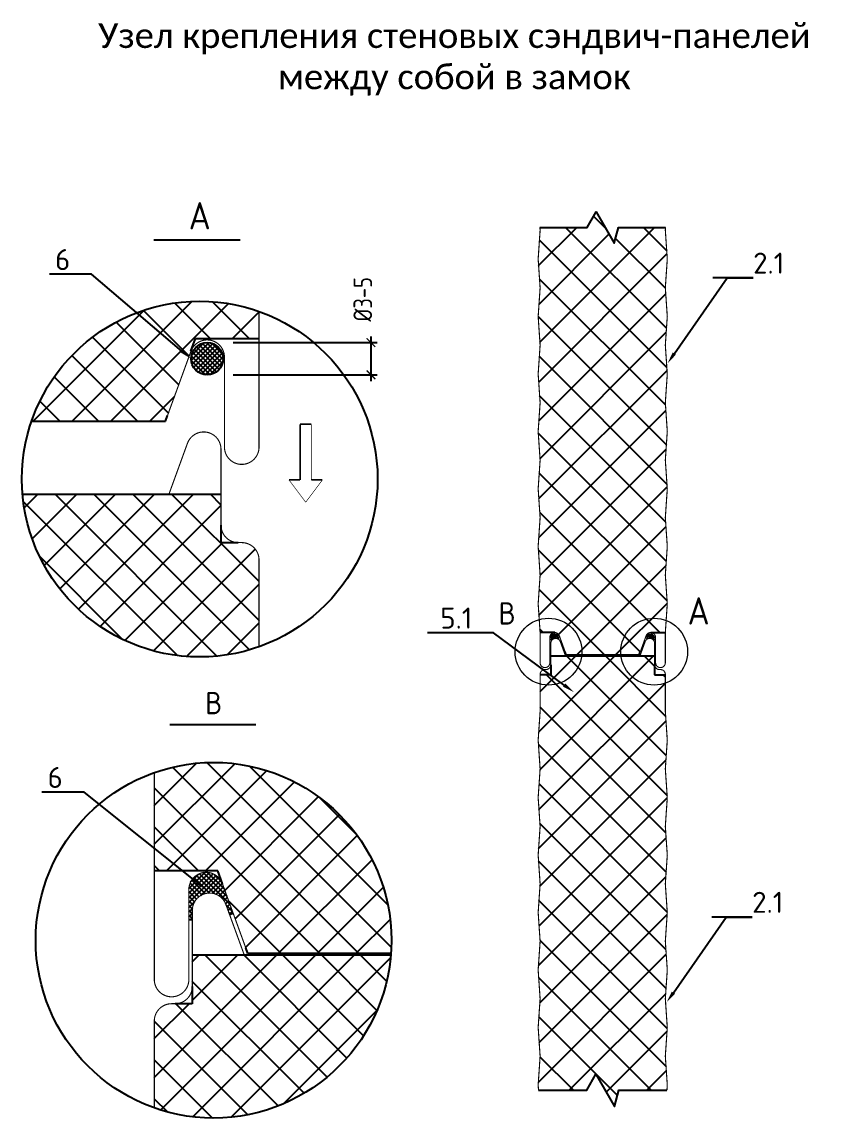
# Model space of a CAD drawing. Header units: millimetres. Extents: x -3689 to 2883575, y -702957 to -604547.
# Drawn here: x 2869096 to 2869745, y -666440 to -665554 of the extents above; entities that cross this region are included whole.
import ezdxf
from ezdxf import colors
from ezdxf.entities.mleader import LeaderData, LeaderLine
from ezdxf.enums import TextEntityAlignment as Align
from ezdxf.math import Vec2, Vec3

# ---------------------------------------------------------------- set-up
doc = ezdxf.new("R2010")
doc.units = ezdxf.units.MM
doc.header["$PDMODE"] = 35
for name, color, linetype in [('A-DOOR-IDEN', 12, 'Continuous'), ('A-FLOR-IDEN', 14, 'Continuous'), ('A-WALL', 5, 'Continuous'), ('A-WALL-PATT', 181, 'Continuous'), ('S-METL', 14, 'Continuous')]:
    doc.layers.add(name, color=color, linetype=linetype)
doc.layers.add('A-FLOR-DIMS', color=133, linetype='Continuous', lineweight=0)
doc.layers.add('Размеры', color=82, linetype='Continuous', lineweight=9)
doc.styles.add('Calibri', font='calibri.ttf')
doc.styles.add('Di ferro', font='isocpeur.ttf')
doc.styles.add('GOST 2.304', font='CS_Gost2304.shx')
doc.styles.add('ВЕНТАЛЛ', font='isocpeur.ttf')
doc.styles.add('ЕСКД', font='isocpeur.ttf')
doc.dimstyles.new('001.5', dxfattribs={"dimscale": 10, "dimtxt": 1.5, "dimasz": 0.7, "dimexe": 0.5, "dimexo": 0, "dimgap": 0.3, "dimtad": 1, "dimdec": 0, "dimrnd": 0.001, "dimtxsty": 'GOST 2.304', "dimblk": 'ARCHTICK', "dimcen": 0, "dimdle": 0.5, "dimclrd": 256, "dimclre": 256, "dimclrt": 256, "dimadec": 0, "dimazin": 2, "dimtfac": 0.75, "dimtdec": 0, "dimtmove": 1, "dimatfit": 3, "dimfxl": 1, "dimtolj": 1, "dimarcsym": 0})
pattern_1 = [(45, (2649696.852, -853225.674), (-15.7154482, 15.7154482), []), (135, (2649696.852, -853225.674), (-15.7154482, -15.7154482), [])]

# ---------------------------------------------------------------- blocks, each defined once
blk = doc.blocks.new('_ARCHTICK')
at = {"color": 0, "linetype": 'ByBlock', "const_width": 0.15}
blk.add_lwpolyline([(-0.5, -0.5), (0.5, 0.5)], dxfattribs=at)
blk = doc.blocks.new('*D765')
at = {"layer": 'A-FLOR-DIMS', "lineweight": -2, "ltscale": 10, "transparency": 16777216}
for p, q in [((2869266.91, -665813.33), (2869383.32, -665813.33)), ((2869378.32, -665808.33), (2869378.32, -665844.37)), ((2869266.91, -665839.37), (2869383.32, -665839.37))]:
    blk.add_line(p, q, dxfattribs=at)
at = {"layer": 'Defpoints', "color": 0, "ltscale": 10, "transparency": 16777216}
for p in [(2869266.91, -665813.33), (2869266.91, -665839.37), (2869378.32, -665839.37)]:
    blk.add_point(p, dxfattribs=at)
at = {"layer": 'A-FLOR-DIMS', "lineweight": -2, "ltscale": 10, "transparency": 16777216, "xscale": 7, "yscale": 7, "zscale": 7}
for p, rotation in [((2869378.32, -665813.33), 90), ((2869378.32, -665839.37), 270)]:
    blk.add_blockref('_ARCHTICK', p, dxfattribs=dict(at, rotation=rotation))
at = {"layer": 'A-FLOR-DIMS', "ltscale": 10, "transparency": 16777216, "insert": (2869371.74, -665778.32), "char_height": 15, "attachment_point": 5, "rotation": 90, "style": 'GOST 2.304'}
blk.add_mtext('\\A1;%%c3-5', dxfattribs=at)
blk = doc.blocks.new('A$C02A31CEF')
at = {"color": 0}
for points, const_width in [([(10.15, 4.04), (10.15, 6.04)], 0.3), ([(10.15, 6.04), (14.15, 3.04)], 0.1), ([(0.15, 2.04), (0.15, 4.04)], 0.3), ([(0.15, 4.04), (10.15, 4.04)], 0.1), ([(10.15, 2.04), (0.15, 2.04)], 0.3), ([(10.15, 0.04), (10.15, 2.04)], 0.3), ([(14.15, 3.04), (10.15, 0.04)], 0.1)]:
    blk.add_lwpolyline(points, dxfattribs=dict(at, const_width=const_width))

msp = doc.modelspace()

# ---------------------------------------------------------------- hatches: boundary and pattern name
at = {"layer": 'A-WALL-PATT', "ltscale": 10}
h = msp.add_hatch(dxfattribs=at)
h.set_pattern_fill('NET', color=256, scale=7, angle=45, style=0)
h.set_pattern_definition(pattern_1)
h.paths.add_polyline_path([(2869513.5568, -665885.1204), (2869515.1318, -665908.3517), (2869513.5568, -665931.5829), (2869515.1318, -665954.8142), (2869513.5568, -665978.0454), (2869515.1318, -666001.2767), (2869513.5568, -666024.5079), (2869515.1318, -666047.7392), (2869526.9443, -666047.7392, -0.31529879), (2869530.6443, -666050.33), (2869535.4684, -666063.5841), (2869536.3036, -666065.8788), (2869595.2099, -666065.8788), (2869596.0451, -666063.5841), (2869600.8692, -666050.33, -0.31529879), (2869604.5693, -666047.7392), (2869616.3818, -666047.7392), (2869617.9568, -666024.5079), (2869616.3818, -666001.2767), (2869617.9568, -665978.0454), (2869616.3818, -665954.8142), (2869617.9568, -665931.5829), (2869616.3818, -665908.3517), (2869617.9568, -665885.1204), (2869616.3818, -665861.8892), (2869617.9568, -665838.6579), (2869616.3818, -665815.4267), (2869617.9568, -665792.1954), (2869616.3818, -665768.9642), (2869617.9568, -665745.7329), (2869616.3818, -665722.5017), (2869616.5419, -665720.1392), (2869578.453, -665720.1392), (2869575.0511, -665732.8355), (2869560.3907, -665707.4429), (2869553.0605, -665720.1392), (2869514.9716, -665720.1392), (2869515.1318, -665722.5017), (2869513.5568, -665745.7329), (2869515.1318, -665768.9642), (2869513.5568, -665792.1954), (2869515.1318, -665815.4267), (2869513.5568, -665838.6579), (2869515.1318, -665861.8892)])
h = msp.add_hatch(dxfattribs=at)
h.set_pattern_fill('NET', color=256, scale=7, angle=45, style=0)
h.set_pattern_definition(pattern_1)
h.paths.add_polyline_path([(2869232.7644, -665820.3293), (2869236.517, -665809.9289), (2869287.8393, -665809.9289), (2869287.8393, -665788.123, 0.41643494), (2869103.9844, -665876.7878), (2869212.2151, -665876.7878), (2869213.8653, -665872.2539)])
at = {"layer": 'A-WALL-PATT'}
h = msp.add_hatch(dxfattribs=at)
h.set_pattern_fill('_U', color=256, scale=2.7, angle=135, style=0, double=1, pattern_type=0)
h.set_pattern_definition([(135, (2868992.4096, -666828.1889), (-1.909188, -1.909188), []), (225, (2868992.4096, -666828.1889), (1.909188, -1.909188), [])])
h.paths.add_polyline_path([(2869258.9218, -665826.3506, 1), (2869232.8798, -665826.3506, 1)])
at = {"layer": 'A-WALL-PATT', "ltscale": 10}
h = msp.add_hatch(dxfattribs=at)
h.set_pattern_fill('NET', color=256, scale=7, angle=45, style=0)
h.set_pattern_definition(pattern_1)
h.paths.add_polyline_path([(2869257.0844, -665975.0137), (2869257.0844, -665961.0342), (2869257.0844, -665935.871), (2869096.6373, -665935.871, 0.49103788), (2869287.8393, -666059.2547), (2869287.8393, -665988.9932, 0.41421356), (2869273.8598, -665975.0137), (2869271.0639, -665975.0137)])
at = {"layer": 'A-WALL-PATT'}
h = msp.add_hatch(dxfattribs=at)
h.set_pattern_fill('_U', color=256, scale=1.26, angle=135, style=0, double=1, pattern_type=0)
h.set_pattern_definition([(45, (2865711.5068, -670150.7219), (0.89095454, -0.89095454), []), (315, (2865711.5068, -670150.7219), (-0.89095454, -0.89095454), [])])
h.paths.add_polyline_path([(2869525.2701, -666052.6519), (2869524.3466, -666053.7935), (2869523.5317, -666053.7935), (2869523.5317, -666051.2385), (2869524.3466, -666049.4445), (2869526.1393, -666048.466), (2869528.3123, -666048.6291), (2869529.8334, -666050.0425), (2869530.4853, -666051.7821), (2869530.0507, -666052.7062), (2869528.6925, -666051.9995), (2869527.0628, -666051.9995)])
h = msp.add_hatch(dxfattribs=at)
h.set_pattern_fill('_U', color=256, scale=1.26, angle=135, style=0, double=1, pattern_type=0)
h.set_pattern_definition([(135, (2873420.0068, -670150.7219), (-0.89095454, -0.89095454), []), (225, (2873420.0068, -670150.7219), (0.89095454, -0.89095454), [])])
h.paths.add_polyline_path([(2869606.2434, -666052.6519), (2869607.167, -666053.7935), (2869607.9818, -666053.7935), (2869607.9818, -666051.2385), (2869607.167, -666049.4445), (2869605.3742, -666048.466), (2869603.2012, -666048.6291), (2869601.6802, -666050.0425), (2869601.0282, -666051.7821), (2869601.4628, -666052.7062), (2869602.821, -666051.9995), (2869604.4507, -666051.9995)])
at = {"layer": 'A-WALL-PATT', "ltscale": 10}
h = msp.add_hatch(dxfattribs=at)
h.set_pattern_fill('NET', color=256, scale=7, angle=45, style=0)
h.set_pattern_definition(pattern_1)
h.paths.add_polyline_path([(2869616.3818, -666157.9892), (2869617.9568, -666134.7579), (2869616.3818, -666111.5267), (2869616.3818, -666081.8555), (2869607.7193, -666081.8555), (2869607.7193, -666073.7267), (2869607.7193, -666066.6392), (2869523.7943, -666066.6392), (2869523.7943, -666073.7267), (2869523.7943, -666081.8555), (2869515.1318, -666081.8555), (2869515.1318, -666111.5267), (2869513.5568, -666134.7579), (2869515.1318, -666157.9892), (2869513.5568, -666181.2204), (2869515.1318, -666204.4517), (2869513.5568, -666227.6829), (2869515.1318, -666250.9142), (2869513.5568, -666274.1454), (2869515.1318, -666297.3767), (2869513.5568, -666320.6079), (2869515.1318, -666343.8392), (2869513.5568, -666367.0704), (2869515.1318, -666390.3017), (2869513.5568, -666413.5329), (2869513.8504, -666417.8642), (2869552.7802, -666417.8642), (2869560.2722, -666404.8876), (2869575.2563, -666430.8408), (2869578.7333, -666417.8642), (2869617.6631, -666417.8642), (2869617.9568, -666413.5329), (2869616.3818, -666390.3017), (2869617.9568, -666367.0704), (2869616.3818, -666343.8392), (2869617.9568, -666320.6079), (2869616.3818, -666297.3767), (2869617.9568, -666274.1454), (2869616.3818, -666250.9142), (2869617.9568, -666227.6829), (2869616.3818, -666204.4517), (2869617.9568, -666181.2204)])
h = msp.add_hatch(dxfattribs=at)
h.set_pattern_fill('NET', color=256, scale=7, angle=45, style=0)
h.set_pattern_definition(pattern_1)
h.paths.add_polyline_path([(2869254.4782, -666240.4114), (2869258.2309, -666250.8118), (2869277.1299, -666302.7365), (2869278.7801, -666307.2703), (2869394.4735, -666307.2703, 0.01868799), (2869394.8749, -666296.5331, 0.51763804), (2869203.1559, -666160.9672), (2869203.1559, -666240.4114)])
at = {"layer": 'A-WALL-PATT'}
h = msp.add_hatch(dxfattribs=at)
h.set_pattern_fill('_U', color=256, scale=2.7, angle=135, style=0, double=1, pattern_type=0)
h.set_pattern_definition([(135, (2826567.201, -912774.0822), (-1.90918831, -1.90918831), []), (225, (2826567.201, -912774.0822), (1.90918831, -1.90918831), [])])
h.paths.add_polyline_path([(2869231.1149, -666255.5931), (2869231.1149, -666279.8904), (2869233.9108, -666279.8904), (2869233.9108, -666272.3685, -0.83909963), (2869261.0268, -666267.5872), (2869264.012, -666275.789), (2869266.9347, -666274.7252), (2869258.2309, -666250.8118, 0.83909963)])
at = {"layer": 'A-WALL-PATT', "ltscale": 10}
h = msp.add_hatch(dxfattribs=at)
h.set_pattern_fill('NET', color=256, scale=7, angle=45, style=0)
h.set_pattern_definition(pattern_1)
h.paths.add_polyline_path([(2869233.9108, -666308.7152), (2869233.9108, -666333.8784), (2869233.9108, -666347.8579), (2869219.9313, -666347.8579), (2869217.1354, -666347.8579, 0.41421356), (2869203.1559, -666361.8374), (2869203.1559, -666432.0989, 0.49103788), (2869394.358, -666308.7152)])

# ---------------------------------------------------------------- linework, layer by layer
at = {"layer": 'A-FLOR-IDEN'}
for p, q in [((2869202.7846, -665730.1889), (2869272.5346, -665730.1889)), ((2869215.6114, -666122.2182), (2869285.3614, -666122.2182))]:
    msp.add_line(p, q, dxfattribs=at)
at = {"layer": 'A-WALL', "const_width": 0.9}
for points in [[(2869535.4684, -666063.5841), (2869530.6443, -666050.33, 0.83909963), (2869523.0068, -666051.6767), (2869523.0068, -666072.1517, -1), (2869515.1318, -666072.1517), (2869515.1318, -666047.7392), (2869513.5568, -666024.5079), (2869515.1318, -666001.2767), (2869513.5568, -665978.0454), (2869515.1318, -665954.8142), (2869513.5568, -665931.5829), (2869515.1318, -665908.3517), (2869513.5568, -665885.1204), (2869515.1318, -665861.8892), (2869513.5568, -665838.6579), (2869515.1318, -665815.4267), (2869513.5568, -665792.1954), (2869515.1318, -665768.9642), (2869513.5568, -665745.7329), (2869515.1318, -665722.5017), (2869514.9716, -665720.1392)], [(2869596.0451, -666063.5841), (2869600.8692, -666050.33, -0.83909963), (2869608.5068, -666051.6767), (2869608.5068, -666072.1517, 1), (2869616.3818, -666072.1517), (2869616.3818, -666047.7392), (2869617.9568, -666024.5079), (2869616.3818, -666001.2767), (2869617.9568, -665978.0454), (2869616.3818, -665954.8142), (2869617.9568, -665931.5829), (2869616.3818, -665908.3517), (2869617.9568, -665885.1204), (2869616.3818, -665861.8892), (2869617.9568, -665838.6579), (2869616.3818, -665815.4267), (2869617.9568, -665792.1954), (2869616.3818, -665768.9642), (2869617.9568, -665745.7329), (2869616.3818, -665722.5017), (2869616.5419, -665720.1392)], [(2869213.8653, -665872.2539), (2869232.7644, -665820.3293, -0.83909963), (2869259.8803, -665825.1106), (2869259.8803, -665897.8041, 1), (2869287.8393, -665897.8041), (2869287.8393, -665788.123)], [(2869287.8393, -666059.2547), (2869287.8393, -665988.9932, 0.41421356), (2869273.8598, -665975.0137), (2869271.0639, -665975.0137, -0.41421356), (2869257.0844, -665961.0342), (2869257.0844, -665899.5243, 0.83909963), (2869229.9684, -665894.743), (2869214.9991, -665935.871)], [(2869513.8504, -666417.8642), (2869513.5568, -666413.5329), (2869515.1318, -666390.3017), (2869513.5568, -666367.0704), (2869515.1318, -666343.8392), (2869513.5568, -666320.6079), (2869515.1318, -666297.3767), (2869513.5568, -666274.1454), (2869515.1318, -666250.9142), (2869513.5568, -666227.6829), (2869515.1318, -666204.4517), (2869513.5568, -666181.2204), (2869515.1318, -666157.9892), (2869513.5568, -666134.7579), (2869515.1318, -666111.5267), (2869515.1318, -666081.6017), (2869515.1318, -666081.6017, -0.41421356), (2869519.0693, -666077.6642), (2869519.8568, -666077.6642, 0.41421356), (2869523.7943, -666073.7267), (2869523.7943, -666056.4017, -0.83909963), (2869531.4318, -666055.055), (2869535.6481, -666066.6392)], [(2869617.6631, -666417.8642), (2869617.9568, -666413.5329), (2869616.3818, -666390.3017), (2869617.9568, -666367.0704), (2869616.3818, -666343.8392), (2869617.9568, -666320.6079), (2869616.3818, -666297.3767), (2869617.9568, -666274.1454), (2869616.3818, -666250.9142), (2869617.9568, -666227.6829), (2869616.3818, -666204.4517), (2869617.9568, -666181.2204), (2869616.3818, -666157.9892), (2869617.9568, -666134.7579), (2869616.3818, -666111.5267), (2869616.3818, -666081.6017, 0.41421356), (2869612.4443, -666077.6642), (2869611.6568, -666077.6642, -0.41421356), (2869607.7193, -666073.7267), (2869607.7193, -666056.4017, 0.83909963), (2869600.0817, -666055.055), (2869595.8654, -666066.6392)], [(2869277.1299, -666302.7365), (2869258.2309, -666250.8118, 0.83909963), (2869231.1149, -666255.5931), (2869231.1149, -666328.2866, -1), (2869203.1559, -666328.2866), (2869203.1559, -666160.9672)], [(2869203.1559, -666432.0989), (2869203.1559, -666361.8374, -0.41421356), (2869217.1354, -666347.8579), (2869219.9313, -666347.8579, 0.41421356), (2869233.9108, -666333.8784), (2869233.9108, -666272.3685, -0.83909963), (2869261.0268, -666267.5872), (2869275.9962, -666308.7152)]]:
    msp.add_lwpolyline(points, format="xyb", dxfattribs=at)
at = {"layer": 'A-WALL-PATT'}
for points in [[(2869514.9716, -665720.1392), (2869553.0605, -665720.1392), (2869560.3907, -665707.4429), (2869575.0511, -665732.8355), (2869578.453, -665720.1392), (2869616.5419, -665720.1392)], [(2869513.8504, -666417.8642), (2869552.7802, -666417.8642), (2869560.2722, -666404.8876), (2869575.2563, -666430.8408), (2869578.7333, -666417.8642), (2869617.6631, -666417.8642)]]:
    msp.add_lwpolyline(points, dxfattribs=at)
msp.add_circle((2869245.9008, -665826.3506), 13.021, dxfattribs=at)
at = {"layer": 'S-METL'}
for p, q in [((2869232.7644, -665820.3293), (2869236.517, -665809.9289)), ((2869236.517, -665809.9289), (2869287.8393, -665809.9289)), ((2869212.2151, -665876.7878), (2869213.8653, -665872.2539)), ((2869103.9844, -665876.7878), (2869212.2151, -665876.7878)), ((2869096.6373, -665935.871), (2869257.0844, -665935.871)), ((2869257.0844, -665961.0342), (2869257.0844, -665975.0137)), ((2869257.0844, -665975.0137), (2869271.0639, -665975.0137)), ((2869526.9443, -666047.7392), (2869515.1318, -666047.7392)), ((2869604.5693, -666047.7392), (2869616.3818, -666047.7392)), ((2869523.7943, -666066.6392), (2869607.7193, -666066.6392)), ((2869536.3036, -666065.8788), (2869535.4684, -666063.5841)), ((2869536.3036, -666065.8788), (2869595.2099, -666065.8788)), ((2869595.2099, -666065.8788), (2869596.0451, -666063.5841)), ((2869523.7943, -666073.7267), (2869523.7943, -666081.8555)), ((2869607.7193, -666073.7267), (2869607.7193, -666081.8555)), ((2869523.7943, -666081.8555), (2869515.1318, -666081.8555)), ((2869607.7193, -666081.8555), (2869616.3818, -666081.8555)), ((2869254.4782, -666240.4114), (2869203.1559, -666240.4114)), ((2869258.2309, -666250.8118), (2869254.4782, -666240.4114)), ((2869394.358, -666308.7152), (2869233.9108, -666308.7152)), ((2869278.7801, -666307.2703), (2869277.1299, -666302.7365)), ((2869394.4735, -666307.2703), (2869278.7801, -666307.2703)), ((2869233.9108, -666333.8784), (2869233.9108, -666347.8579)), ((2869233.9108, -666347.8579), (2869219.9313, -666347.8579))]:
    msp.add_line(p, q, dxfattribs=at)
at = {"layer": 'S-METL', "ltscale": 10}
for p, q in [((2869231.1149, -666279.8904), (2869233.9108, -666279.8904)), ((2869264.012, -666275.789), (2869266.9347, -666274.7252))]:
    msp.add_line(p, q, dxfattribs=at)
at = {"layer": 'S-METL'}
for centre in [(2869239.9096, -665923.6889), (2869251.0856, -666296.5331)]:
    msp.add_circle(centre, 143.7893, dxfattribs=at)
at = {"layer": 'Размеры'}
for centre in [(2869521.8818, -666063.2079), (2869607.3818, -666063.2079)]:
    msp.add_circle(centre, 27, dxfattribs=at)

# ---------------------------------------------------------------- block references
at = {"layer": 'S-METL', "xscale": 4.5, "yscale": 4.5, "zscale": 4.5, "rotation": 270}
msp.add_blockref('A$C02A31CEF', (2869311.9096, -665878.6889), dxfattribs=at)

# ---------------------------------------------------------------- texts
at = {"layer": 'A-DOOR-IDEN', "linetype": 'ByBlock', "ltscale": 500, "insert": (2869445.7436, -665584.3017), "char_height": 20, "attachment_point": 5, "style": 'Calibri'}
msp.add_mtext_dynamic_manual_height_columns('Узел крепления стеновых сэндвич-панелей \\Pмежду собой в замок', width=822.207385, gutter_width=2.5, heights=[225.1614], dxfattribs=at)
at = {"layer": 'A-FLOR-IDEN', "width": 0.9}
for s, height, style, p in [('А', 22.05, 'Di ferro', (2869239.8966, -665721.7478)), ('В', 18, 'ВЕНТАЛЛ', (2869251.0727, -666113.7771))]:
    msp.add_text(s, height=height, dxfattribs=dict(at, style=style)).set_placement(p, align=Align.CENTER)
for s, height, style, p in [('В', 18, 'ВЕНТАЛЛ', (2869481.5821, -666041.2668)), ('А', 22.05, 'Di ferro', (2869634.3688, -666041.2668))]:
    msp.add_text(s, height=height, dxfattribs=dict(at, style=style)).set_placement(p)

# ---------------------------------------------------------------- dimensions: what is measured, and where the dimension line sits
at = {"layer": 'A-FLOR-DIMS', "ltscale": 10}
dim = msp.add_linear_dim(base=(2869378.3176, -665839.3716), p1=(2869266.9096, -665813.3297), p2=(2869266.9096, -665839.3716), angle=90, text='%%c3-5', dimstyle='001.5', dxfattribs=at)
dim.commit()
dim.dimension.update_dxf_attribs({"geometry": '*D765', "text_midpoint": (2869382.2436, -665778.3222), "dimtype": 160})

# ---------------------------------------------------------------- leaders
at = {"layer": 'A-FLOR-IDEN'}
ml = msp.add_multileader_mtext('Standard', dxfattribs=at)
ml.set_content('6', color=256, style='ЕСКД')
ml.set_leader_properties()
ml.build(insert=Vec2(0, 0))
ml.multileader.update_dxf_attribs({"text_left_attachment_type": 6, "text_right_attachment_type": 6, "dogleg_length": 20.9699, "arrow_head_size": 9.6})
ctx = ml.context
ctx.base_point, ctx.char_height, ctx.arrow_head_size, ctx.landing_gap_size, ctx.plane_origin = Vec3(2869122.9218, -665758.0967), 17, 9.6, 0, Vec3(2869036.8443, -665842.4013)
ctx.left_attachment, ctx.right_attachment = 6, 6
notes = []
notes.append((ctx, [(1, (1, 1, 0), (2869152.3917, -665758.0967), (-1, 0), 20.9699, [(0, [(2869232.8798, -665826.3506)], 0, [])])]))
ctx.mtext.insert, ctx.mtext.width, ctx.mtext.flow_direction = Vec3(2869122.9218, -665737.6967), 152.182597, 5
ml = msp.add_multileader_mtext('Standard', dxfattribs=at)
ml.set_content('2.1', color=256, style='ЕСКД')
ml.set_leader_properties()
ml.build(insert=Vec2(0, 0))
ml.multileader.update_dxf_attribs({"text_left_attachment_type": 6, "text_right_attachment_type": 6, "dogleg_length": 20.9699, "arrow_head_size": 9.6})
ctx = ml.context
ctx.base_point, ctx.char_height, ctx.arrow_head_size, ctx.landing_gap_size, ctx.plane_origin = Vec3(2869687.3753, -665760.9683), 17, 9.6, 0, Vec3(2869597.6817, -665808.704)
ctx.left_attachment, ctx.right_attachment = 6, 6
notes.append((ctx, [(0, (1, 1, 0), (2869666.4054, -665760.9683), (1, 0), 20.9699, [(0, [(2869618.1768, -665830.0231)], 0, [])])]))
ctx.mtext.insert, ctx.mtext.flow_direction = Vec3(2869687.3753, -665740.5683), 5
ml = msp.add_multileader_mtext('Standard', dxfattribs=at)
ml.set_content('5.1', color=256, style='ЕСКД')
ml.set_leader_properties()
ml.build(insert=Vec2(0, 0))
ml.multileader.update_dxf_attribs({"text_left_attachment_type": 6, "text_right_attachment_type": 6, "dogleg_length": 20.9699, "arrow_head_size": 9.6})
ctx = ml.context
ctx.base_point, ctx.char_height, ctx.arrow_head_size, ctx.landing_gap_size, ctx.plane_origin = Vec3(2869434.4281, -666047.964), 17, 9.6, 0, Vec3(2869516.8414, -665916.7088)
ctx.left_attachment, ctx.right_attachment = 6, 6
notes.append((ctx, [(0, (1, 1, 0), (2869477.4979, -666047.964), (-1, 0), 20.9699, [(0, [(2869542.3429, -666095.8998)], 0, [])])]))
ctx.mtext.insert, ctx.mtext.defined_height, ctx.mtext.flow_direction = Vec3(2869434.4281, -666027.564), 125.4089, 5
ml = msp.add_multileader_mtext('Standard', dxfattribs=at)
ml.set_content('6', color=256, style='ЕСКД')
ml.set_leader_properties()
ml.build(insert=Vec2(0, 0))
ml.multileader.update_dxf_attribs({"text_left_attachment_type": 6, "text_right_attachment_type": 6, "dogleg_length": 20.9699, "arrow_head_size": 9.6})
ctx = ml.context
ctx.base_point, ctx.char_height, ctx.arrow_head_size, ctx.landing_gap_size, ctx.plane_origin = Vec3(2869116.8535, -666176.8232), 17, 9.6, 0, Vec3(2868987.463, -666266.2263)
ctx.left_attachment, ctx.right_attachment = 6, 6
notes.append((ctx, [(1, (1, 1, 0), (2869146.3233, -666176.8232), (-1, 0), 20.9699, [(0, [(2869245.0944, -666255.5931)], 0, [])])]))
ctx.mtext.insert, ctx.mtext.width, ctx.mtext.flow_direction = Vec3(2869116.8535, -666156.4232), 152.182597, 5
ml = msp.add_multileader_mtext('Standard', dxfattribs=at)
ml.set_content('2.1', color=256, style='ЕСКД')
ml.set_leader_properties()
ml.build(insert=Vec2(0, 0))
ml.multileader.update_dxf_attribs({"text_left_attachment_type": 6, "text_right_attachment_type": 6, "dogleg_length": 20.9699, "arrow_head_size": 9.6})
ctx = ml.context
ctx.base_point, ctx.char_height, ctx.arrow_head_size, ctx.landing_gap_size, ctx.plane_origin = Vec3(2869686.5878, -666277.7651), 17, 9.6, 0, Vec3(2869596.8942, -666325.5009)
ctx.left_attachment, ctx.right_attachment = 6, 6
notes.append((ctx, [(0, (1, 1, 0), (2869665.6179, -666277.7651), (1, 0), 20.9699, [(0, [(2869617.3893, -666346.8199)], 0, [])])]))
ctx.mtext.insert, ctx.mtext.width, ctx.mtext.flow_direction = Vec3(2869686.5878, -666257.3651), 58.154451, 5
for ctx, leaders in notes:
    for number, flags, end, landing, length, lines in leaders:
        leader = LeaderData()
        leader.index, (leader.has_last_leader_line, leader.has_dogleg_vector, leader.attachment_direction) = number, flags
        leader.last_leader_point, leader.dogleg_vector, leader.dogleg_length = Vec3(end), Vec3(landing), length
        for number, points, colour, breaks in lines:
            line = LeaderLine()
            line.index, line.vertices, line.color, line.breaks = number, Vec3.list(points), colors.encode_raw_color(colour), breaks
            leader.lines.append(line)
        ctx.leaders.append(leader)

doc.saveas('drawing.dxf')
